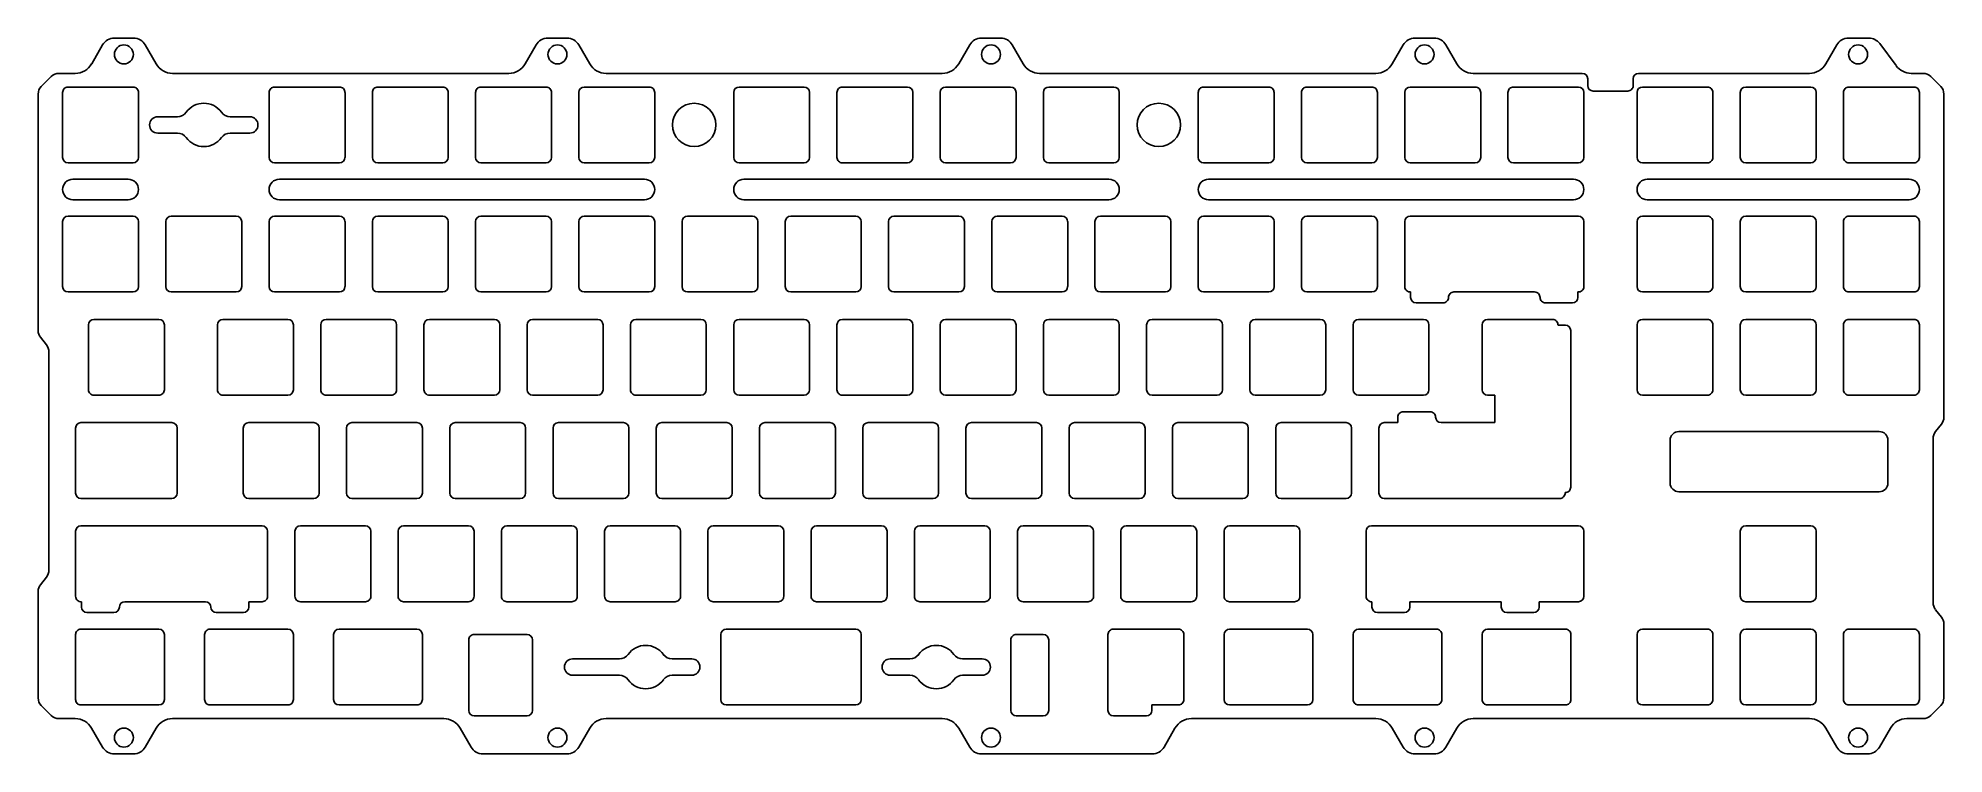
# Model space of a CAD drawing. Header units: millimetres. Extents: x -176 to 176, y -66 to 66.
import ezdxf

# ---------------------------------------------------------------- set-up
doc = ezdxf.new("R2010")
doc.units = ezdxf.units.MM
doc.layers.get('0').update_dxf_attribs({"linetype": 'CONTINUOUS'})

msp = doc.modelspace()

# ---------------------------------------------------------------- linework, layer by layer
for p, q in [((-163.93, 64.78), (-165.95, 61.28)), ((-158.23, 66.03), (-161.77, 66.03)), ((-154.05, 61.28), (-156.07, 64.78)), ((-83.93, 64.78), (-85.95, 61.28)), ((-78.23, 66.03), (-81.77, 66.03)), ((-74.05, 61.28), (-76.07, 64.78)), ((-3.93, 64.78), (-5.95, 61.28)), ((1.77, 66.03), (-1.77, 66.03)), ((5.95, 61.28), (3.93, 64.78)), ((76.07, 64.78), (74.05, 61.28)), ((81.77, 66.03), (78.23, 66.03)), ((85.95, 61.28), (83.93, 64.78)), ((156.07, 64.78), (154.05, 61.28)), ((161.99, 66.03), (158.23, 66.03)), ((167.01, 60.95), (164, 65.02)), ((-173.42, 58.95), (-175.25, 57.12)), ((-168.99, 59.53), (-172, 59.53)), ((-170.31, 57.01), (-158.31, 57.01)), ((-88.99, 59.53), (-151.02, 59.53)), ((-132.21, 57.01), (-120.21, 57.01)), ((-113.16, 57.01), (-101.16, 57.01)), ((-94.11, 57.01), (-82.11, 57.01)), ((-75.06, 57.01), (-63.06, 57.01)), ((-8.99, 59.53), (-71.02, 59.53)), ((-46.48, 57.01), (-34.48, 57.01)), ((-27.43, 57.01), (-15.43, 57.01)), ((-8.38, 57.01), (3.62, 57.01)), ((71.01, 59.53), (8.98, 59.53)), ((10.67, 57.01), (22.67, 57.01)), ((39.24, 57.01), (51.24, 57.01)), ((58.29, 57.01), (70.29, 57.01)), ((77.36, 57.01), (89.36, 57.01)), ((109.11, 59.53), (88.98, 59.53)), ((96.4, 57.01), (108.4, 57.01)), ((110.11, 57.26), (110.11, 58.53)), ((118.5, 58.53), (118.5, 57.26)), ((151.01, 59.53), (119.5, 59.53)), ((120.21, 57.01), (132.21, 57.01)), ((139.26, 57.01), (151.26, 57.01)), ((158.31, 57.01), (170.31, 57.01)), ((172, 59.53), (169.82, 59.53)), ((175.24, 57.12), (173.42, 58.95)), ((-175.83, 55.7), (-175.83, 12.02)), ((-171.31, 44.01), (-171.31, 56.01)), ((-157.31, 56.01), (-157.31, 44.01)), ((-133.21, 44.01), (-133.21, 56.01)), ((-119.2, 56.01), (-119.2, 44.01)), ((-114.16, 44.01), (-114.16, 56.01)), ((-100.15, 56.01), (-100.15, 44.01)), ((-95.11, 44.01), (-95.11, 56.01)), ((-81.1, 56.01), (-81.1, 44.01)), ((-76.05, 44.01), (-76.05, 56.01)), ((-62.05, 56.01), (-62.05, 44.01)), ((-47.48, 44.01), (-47.48, 56.01)), ((-33.48, 56.01), (-33.48, 44.01)), ((-28.43, 44.01), (-28.43, 56.01)), ((-14.43, 56.01), (-14.43, 44.01)), ((-9.38, 44.01), (-9.38, 56.01)), ((4.62, 56.01), (4.62, 44.01)), ((9.67, 44.01), (9.67, 56.01)), ((23.67, 56.01), (23.67, 44.01)), ((38.24, 44.01), (38.24, 56.01)), ((52.25, 56.01), (52.25, 44.01)), ((57.29, 44.01), (57.29, 56.01)), ((71.3, 56.01), (71.3, 44.01)), ((76.36, 44.01), (76.36, 56.01)), ((90.36, 56.01), (90.36, 44.01)), ((95.4, 44.01), (95.4, 56.01)), ((109.4, 56.01), (109.4, 44.01)), ((117.5, 56.26), (111.11, 56.26)), ((119.21, 44.01), (119.21, 56.01)), ((133.21, 56.01), (133.21, 44.01)), ((138.26, 44.01), (138.26, 56.01)), ((152.26, 56.01), (152.26, 44.01)), ((157.31, 44.01), (157.31, 56.01)), ((171.31, 56.01), (171.31, 44.01)), ((175.83, -3.98), (175.83, 55.7)), ((-153.76, 51.51), (-150.13, 51.51)), ((-140.38, 51.51), (-136.76, 51.51)), ((-150.13, 48.51), (-153.76, 48.51)), ((-136.76, 48.51), (-140.38, 48.51)), ((-158.31, 43.01), (-170.31, 43.01)), ((-120.21, 43.01), (-132.21, 43.01)), ((-101.16, 43.01), (-113.16, 43.01)), ((-82.11, 43.01), (-94.11, 43.01)), ((-63.06, 43.01), (-75.06, 43.01)), ((-34.48, 43.01), (-46.48, 43.01)), ((-15.43, 43.01), (-27.43, 43.01)), ((3.62, 43.01), (-8.38, 43.01)), ((22.67, 43.01), (10.67, 43.01)), ((51.24, 43.01), (39.24, 43.01)), ((70.29, 43.01), (58.29, 43.01)), ((89.36, 43.01), (77.36, 43.01)), ((108.4, 43.01), (96.4, 43.01)), ((132.21, 43.01), (120.21, 43.01)), ((151.26, 43.01), (139.26, 43.01)), ((170.31, 43.01), (158.31, 43.01)), ((-169.41, 40), (-159.21, 40)), ((-131.31, 40), (-63.95, 40)), ((-45.58, 40), (21.77, 40)), ((40.14, 40), (107.5, 40)), ((121.11, 40), (169.41, 40)), ((-159.21, 36.2), (-169.41, 36.2)), ((-63.95, 36.2), (-131.31, 36.2)), ((21.77, 36.2), (-45.58, 36.2)), ((107.5, 36.2), (40.14, 36.2)), ((169.41, 36.2), (121.11, 36.2)), ((-171.31, 20.19), (-171.31, 32.19)), ((-170.31, 33.19), (-158.31, 33.19)), ((-157.31, 32.19), (-157.31, 20.19)), ((-152.26, 20.19), (-152.26, 32.19)), ((-151.26, 33.19), (-139.26, 33.19)), ((-138.26, 32.19), (-138.26, 20.19)), ((-133.21, 20.19), (-133.21, 32.19)), ((-132.21, 33.19), (-120.21, 33.19)), ((-119.2, 32.19), (-119.2, 20.19)), ((-114.16, 20.19), (-114.16, 32.19)), ((-113.16, 33.19), (-101.16, 33.19)), ((-100.15, 32.19), (-100.15, 20.19)), ((-95.11, 20.19), (-95.11, 32.19)), ((-94.11, 33.19), (-82.11, 33.19)), ((-81.1, 32.19), (-81.1, 20.19)), ((-76.05, 20.19), (-76.05, 32.19)), ((-75.06, 33.19), (-63.06, 33.19)), ((-62.05, 32.19), (-62.05, 20.19)), ((-57.01, 20.19), (-57.01, 32.19)), ((-56.01, 33.19), (-44.01, 33.19)), ((-43, 32.19), (-43, 20.19)), ((-37.96, 20.19), (-37.96, 32.19)), ((-36.96, 33.19), (-24.96, 33.19)), ((-23.95, 32.19), (-23.95, 20.19)), ((-18.91, 20.19), (-18.91, 32.19)), ((-17.91, 33.19), (-5.91, 33.19)), ((-4.9, 32.19), (-4.9, 20.19)), ((0.14, 20.19), (0.14, 32.19)), ((1.14, 33.19), (13.14, 33.19)), ((14.15, 32.19), (14.15, 20.19)), ((19.19, 20.19), (19.19, 32.19)), ((20.19, 33.19), (32.19, 33.19)), ((33.2, 32.19), (33.2, 20.19)), ((38.24, 20.19), (38.24, 32.19)), ((39.24, 33.19), (51.24, 33.19)), ((52.25, 32.19), (52.25, 20.19)), ((57.29, 20.19), (57.29, 32.19)), ((58.29, 33.19), (70.29, 33.19)), ((71.3, 32.19), (71.3, 20.19)), ((76.34, 20.19), (76.34, 32.19)), ((77.34, 33.19), (108.39, 33.19)), ((109.4, 32.19), (109.4, 20.19)), ((119.21, 20.19), (119.21, 32.19)), ((120.21, 33.19), (132.21, 33.19)), ((133.21, 32.19), (133.21, 20.19)), ((138.26, 20.19), (138.26, 32.19)), ((139.26, 33.19), (151.26, 33.19)), ((152.26, 32.19), (152.26, 20.19)), ((157.31, 20.19), (157.31, 32.19)), ((158.31, 33.19), (170.31, 33.19)), ((171.31, 32.19), (171.31, 20.19)), ((-158.31, 19.19), (-170.31, 19.19)), ((-139.26, 19.19), (-151.26, 19.19)), ((-120.21, 19.19), (-132.21, 19.19)), ((-101.16, 19.19), (-113.16, 19.19)), ((-82.11, 19.19), (-94.11, 19.19)), ((-63.06, 19.19), (-75.06, 19.19)), ((-44.01, 19.19), (-56.01, 19.19)), ((-24.96, 19.19), (-36.96, 19.19)), ((-5.91, 19.19), (-17.91, 19.19)), ((13.14, 19.19), (1.14, 19.19)), ((32.19, 19.19), (20.19, 19.19)), ((51.24, 19.19), (39.24, 19.19)), ((70.29, 19.19), (58.29, 19.19)), ((77.43, 18.19), (77.43, 19.2)), ((100.31, 19.19), (85.43, 19.19)), ((108.31, 19.2), (108.31, 18.19)), ((132.21, 19.19), (120.21, 19.19)), ((151.26, 19.19), (139.26, 19.19)), ((170.31, 19.19), (158.31, 19.19)), ((-165.54, 14.14), (-153.54, 14.14)), ((-141.73, 14.14), (-129.73, 14.14)), ((-122.68, 14.14), (-110.68, 14.14)), ((-103.63, 14.14), (-91.63, 14.14)), ((-84.58, 14.14), (-72.58, 14.14)), ((-65.53, 14.14), (-53.53, 14.14)), ((-46.48, 14.14), (-34.48, 14.14)), ((-27.43, 14.14), (-15.43, 14.14)), ((-8.38, 14.14), (3.62, 14.14)), ((10.67, 14.14), (22.67, 14.14)), ((29.72, 14.14), (41.72, 14.14)), ((48.77, 14.14), (60.77, 14.14)), ((67.82, 14.14), (79.82, 14.14)), ((83.43, 17.19), (78.43, 17.19)), ((91.63, 14.14), (103.63, 14.14)), ((107.31, 17.19), (102.31, 17.19)), ((120.21, 14.14), (132.21, 14.14)), ((139.26, 14.14), (151.26, 14.14)), ((158.31, 14.14), (170.31, 14.14)), ((-175.42, 10.83), (-174.29, 9.43)), ((-166.54, 1.14), (-166.54, 13.14)), ((-152.54, 13.14), (-152.54, 1.14)), ((-142.73, 1.14), (-142.73, 13.14)), ((-128.73, 13.14), (-128.73, 1.14)), ((-123.68, 1.14), (-123.68, 13.14)), ((-109.68, 13.14), (-109.68, 1.14)), ((-104.63, 1.14), (-104.63, 13.14)), ((-90.63, 13.14), (-90.63, 1.14)), ((-85.58, 1.14), (-85.58, 13.14)), ((-71.58, 13.14), (-71.58, 1.14)), ((-66.53, 1.14), (-66.53, 13.14)), ((-52.53, 13.14), (-52.53, 1.14)), ((-47.48, 1.14), (-47.48, 13.14)), ((-33.48, 13.14), (-33.48, 1.14)), ((-28.43, 1.14), (-28.43, 13.14)), ((-14.43, 13.14), (-14.43, 1.14)), ((-9.38, 1.14), (-9.38, 13.14)), ((4.62, 13.14), (4.62, 1.14)), ((9.67, 1.14), (9.67, 13.14)), ((23.67, 13.14), (23.67, 1.14)), ((28.72, 1.14), (28.72, 13.14)), ((42.72, 13.14), (42.72, 1.14)), ((47.77, 1.14), (47.77, 13.14)), ((61.77, 13.14), (61.77, 1.14)), ((66.82, 1.14), (66.82, 13.14)), ((80.82, 13.14), (80.82, 1.14)), ((90.63, 1.14), (90.63, 13.14)), ((104.63, 13.06), (105.98, 13.06)), ((106.98, 12.06), (106.98, -16.82)), ((119.21, 1.14), (119.21, 13.14)), ((133.21, 13.14), (133.21, 1.14)), ((138.26, 1.14), (138.26, 13.14)), ((152.26, 13.14), (152.26, 1.14)), ((157.31, 1.14), (157.31, 13.14)), ((171.31, 13.14), (171.31, 1.14)), ((-173.83, 8.12), (-173.83, -32.11)), ((-153.54, 0.14), (-165.54, 0.14)), ((-129.73, 0.14), (-141.73, 0.14)), ((-110.68, 0.14), (-122.68, 0.14)), ((-91.63, 0.14), (-103.63, 0.14)), ((-72.58, 0.14), (-84.58, 0.14)), ((-53.53, 0.14), (-65.53, 0.14)), ((-34.48, 0.14), (-46.48, 0.14)), ((-15.43, 0.14), (-27.43, 0.14)), ((3.62, 0.14), (-8.38, 0.14)), ((22.67, 0.14), (10.67, 0.14)), ((41.72, 0.14), (29.72, 0.14)), ((60.77, 0.14), (48.77, 0.14)), ((79.82, 0.14), (67.82, 0.14)), ((92.98, 0.14), (91.63, 0.14)), ((92.98, -4.91), (92.98, 0.14)), ((132.21, 0.14), (120.21, 0.14)), ((151.26, 0.14), (139.26, 0.14)), ((170.31, 0.14), (158.31, 0.14)), ((76.05, -2.91), (81.05, -2.91)), ((-168.92, -17.91), (-168.92, -5.91)), ((-167.92, -4.91), (-151.16, -4.91)), ((-150.16, -5.91), (-150.16, -17.91)), ((-137.97, -17.91), (-137.97, -5.91)), ((-136.97, -4.91), (-124.97, -4.91)), ((-123.97, -5.91), (-123.97, -17.91)), ((-118.92, -17.91), (-118.92, -5.91)), ((-117.92, -4.91), (-105.92, -4.91)), ((-104.92, -5.91), (-104.92, -17.91)), ((-99.87, -17.91), (-99.87, -5.91)), ((-98.87, -4.91), (-86.87, -4.91)), ((-85.87, -5.91), (-85.87, -17.91)), ((-80.82, -17.91), (-80.82, -5.91)), ((-79.82, -4.91), (-67.82, -4.91)), ((-66.82, -5.91), (-66.82, -17.91)), ((-61.77, -17.91), (-61.77, -5.91)), ((-60.77, -4.91), (-48.77, -4.91)), ((-47.77, -5.91), (-47.77, -17.91)), ((-42.72, -17.91), (-42.72, -5.91)), ((-41.72, -4.91), (-29.72, -4.91)), ((-28.72, -5.91), (-28.72, -17.91)), ((-23.67, -17.91), (-23.67, -5.91)), ((-22.67, -4.91), (-10.67, -4.91)), ((-9.67, -5.91), (-9.67, -17.91)), ((-4.62, -17.91), (-4.62, -5.91)), ((-3.62, -4.91), (8.38, -4.91)), ((9.38, -5.91), (9.38, -17.91)), ((14.43, -17.91), (14.43, -5.91)), ((15.43, -4.91), (27.43, -4.91)), ((28.43, -5.91), (28.43, -17.91)), ((33.48, -17.91), (33.48, -5.91)), ((34.48, -4.91), (46.48, -4.91)), ((47.48, -5.91), (47.48, -17.91)), ((52.53, -17.91), (52.53, -5.91)), ((53.53, -4.91), (65.53, -4.91)), ((66.53, -5.91), (66.53, -17.91)), ((71.58, -17.91), (71.58, -5.91)), ((72.58, -4.91), (75.05, -4.91)), ((75.05, -4.91), (75.05, -3.91)), ((83.05, -4.91), (92.98, -4.91)), ((174.29, -6.57), (175.41, -5.17)), ((173.83, -38.11), (173.83, -7.88)), ((-151.16, -18.91), (-167.92, -18.91)), ((-124.97, -18.91), (-136.97, -18.91)), ((-105.92, -18.91), (-117.92, -18.91)), ((-86.87, -18.91), (-98.87, -18.91)), ((-67.82, -18.91), (-79.82, -18.91)), ((-48.77, -18.91), (-60.77, -18.91)), ((-29.72, -18.91), (-41.72, -18.91)), ((-10.67, -18.91), (-22.67, -18.91)), ((8.38, -18.91), (-3.62, -18.91)), ((27.43, -18.91), (15.43, -18.91)), ((46.48, -18.91), (34.48, -18.91)), ((65.53, -18.91), (53.53, -18.91)), ((104.93, -18.91), (72.58, -18.91)), ((-167.92, -23.96), (-134.49, -23.96)), ((-127.44, -23.96), (-115.44, -23.96)), ((-108.39, -23.96), (-96.39, -23.96)), ((-89.34, -23.96), (-77.34, -23.96)), ((-70.29, -23.96), (-58.29, -23.96)), ((-51.24, -23.96), (-39.24, -23.96)), ((-32.19, -23.96), (-20.19, -23.96)), ((-13.14, -23.96), (-1.14, -23.96)), ((5.91, -23.96), (17.91, -23.96)), ((24.96, -23.96), (36.96, -23.96)), ((44.01, -23.96), (56.01, -23.96)), ((70.2, -23.96), (77.29, -23.96)), ((77.29, -23.96), (94.16, -23.96)), ((94.16, -23.96), (108.39, -23.96)), ((139.26, -23.96), (151.26, -23.96)), ((-168.92, -36.96), (-168.92, -24.96)), ((-133.49, -24.96), (-133.49, -36.96)), ((-128.44, -36.96), (-128.44, -24.96)), ((-114.44, -24.96), (-114.44, -36.96)), ((-109.39, -36.96), (-109.39, -24.96)), ((-95.39, -24.96), (-95.39, -36.96)), ((-90.34, -36.96), (-90.34, -24.96)), ((-76.34, -24.96), (-76.34, -36.96)), ((-71.29, -36.96), (-71.29, -24.96)), ((-57.29, -24.96), (-57.29, -36.96)), ((-52.24, -36.96), (-52.24, -24.96)), ((-38.24, -24.96), (-38.24, -36.96)), ((-33.19, -36.96), (-33.19, -24.96)), ((-19.19, -24.96), (-19.19, -36.96)), ((-14.14, -36.96), (-14.14, -24.96)), ((-0.14, -24.96), (-0.14, -36.96)), ((4.91, -36.96), (4.91, -24.96)), ((18.91, -24.96), (18.91, -36.96)), ((23.96, -36.96), (23.96, -24.96)), ((37.96, -24.96), (37.96, -36.96)), ((43.01, -36.96), (43.01, -24.96)), ((57.01, -24.96), (57.01, -36.96)), ((69.2, -36.96), (69.2, -24.96)), ((109.4, -24.96), (109.4, -36.96)), ((138.26, -36.96), (138.26, -24.96)), ((152.26, -24.96), (152.26, -36.96)), ((-174.29, -33.43), (-175.42, -34.83)), ((-175.83, -36.02), (-175.83, -55.7)), ((-167.84, -38.96), (-167.84, -37.95)), ((-144.96, -37.96), (-159.84, -37.96)), ((-134.49, -37.96), (-136.96, -37.96)), ((-136.96, -37.96), (-136.96, -38.96)), ((-115.44, -37.96), (-127.44, -37.96)), ((-96.39, -37.96), (-108.39, -37.96)), ((-77.34, -37.96), (-89.34, -37.96)), ((-58.29, -37.96), (-70.29, -37.96)), ((-39.24, -37.96), (-51.24, -37.96)), ((-20.19, -37.96), (-32.19, -37.96)), ((-1.14, -37.96), (-13.14, -37.96)), ((17.91, -37.96), (5.91, -37.96)), ((36.96, -37.96), (24.96, -37.96)), ((56.01, -37.96), (44.01, -37.96)), ((70.29, -38.96), (70.29, -37.95)), ((94.16, -37.96), (77.29, -37.96)), ((77.29, -37.96), (77.29, -38.96)), ((94.16, -38.96), (94.16, -37.96)), ((108.39, -37.96), (101.16, -37.96)), ((101.16, -37.96), (101.16, -38.96)), ((151.26, -37.96), (139.26, -37.96)), ((-161.84, -39.96), (-166.84, -39.96)), ((-137.96, -39.96), (-142.96, -39.96)), ((76.29, -39.96), (71.29, -39.96)), ((100.16, -39.96), (95.16, -39.96)), ((175.42, -40.83), (174.29, -39.43)), ((175.83, -55.7), (175.83, -42.02)), ((-168.92, -56.01), (-168.92, -44.01)), ((-167.92, -43.01), (-153.54, -43.01)), ((-152.54, -44.01), (-152.54, -56.01)), ((-145.11, -56.01), (-145.11, -44.01)), ((-144.11, -43.01), (-129.73, -43.01)), ((-128.73, -44.01), (-128.73, -56.01)), ((-121.3, -56.01), (-121.3, -44.01)), ((-120.3, -43.01), (-105.92, -43.01)), ((-104.92, -44.01), (-104.92, -56.01)), ((-96.37, -58.01), (-96.37, -45.01)), ((-95.37, -44.01), (-85.6, -44.01)), ((-84.6, -45.01), (-84.6, -58.01)), ((-49.85, -56.01), (-49.85, -44.01)), ((-48.85, -43.01), (-24.96, -43.01)), ((-23.95, -44.01), (-23.95, -56.01)), ((3.65, -58.01), (3.65, -45.01)), ((4.65, -44.01), (9.65, -44.01)), ((10.65, -45.01), (10.65, -58.01)), ((21.58, -58.01), (21.58, -44.01)), ((22.58, -43.01), (34.58, -43.01)), ((35.58, -44.01), (35.58, -56.01)), ((43.01, -56.01), (43.01, -44.01)), ((44.01, -43.01), (58.39, -43.01)), ((59.39, -44.01), (59.39, -56.01)), ((66.82, -56.01), (66.82, -44.01)), ((67.82, -43.01), (82.2, -43.01)), ((83.2, -44.01), (83.2, -56.01)), ((90.63, -56.01), (90.63, -44.01)), ((91.63, -43.01), (106.01, -43.01)), ((107.01, -44.01), (107.01, -56.01)), ((119.21, -56.01), (119.21, -44.01)), ((120.21, -43.01), (132.21, -43.01)), ((133.21, -44.01), (133.21, -56.01)), ((138.26, -56.01), (138.26, -44.01)), ((139.26, -43.01), (151.26, -43.01)), ((152.26, -44.01), (152.26, -56.01)), ((157.31, -56.01), (157.31, -44.01)), ((158.31, -43.01), (170.31, -43.01)), ((171.31, -44.01), (171.31, -56.01)), ((-77.21, -48.51), (-68.58, -48.51)), ((-58.84, -48.51), (-55.21, -48.51)), ((-18.6, -48.51), (-14.97, -48.51)), ((-5.23, -48.51), (-1.6, -48.51)), ((-68.58, -51.51), (-77.21, -51.51)), ((-55.21, -51.51), (-58.84, -51.51)), ((-14.97, -51.51), (-18.6, -51.51)), ((-1.6, -51.51), (-5.23, -51.51)), ((-175.25, -57.12), (-173.42, -58.94)), ((-172, -59.53), (-168.99, -59.53)), ((-153.54, -57.01), (-167.92, -57.01)), ((-151.02, -59.53), (-100.99, -59.53)), ((-129.73, -57.01), (-144.11, -57.01)), ((-105.92, -57.01), (-120.3, -57.01)), ((-85.6, -59.01), (-95.37, -59.01)), ((-71.02, -59.53), (-8.99, -59.53)), ((-24.96, -57.01), (-48.85, -57.01)), ((9.65, -59.01), (4.65, -59.01)), ((28.7, -59.01), (22.58, -59.01)), ((34.58, -57.01), (29.7, -57.01)), ((29.7, -57.01), (29.7, -58.01)), ((36.99, -59.53), (71.02, -59.53)), ((58.39, -57.01), (44.01, -57.01)), ((82.2, -57.01), (67.82, -57.01)), ((88.99, -59.53), (151.02, -59.53)), ((106.01, -57.01), (91.63, -57.01)), ((132.21, -57.01), (120.21, -57.01)), ((151.26, -57.01), (139.26, -57.01)), ((170.31, -57.01), (158.31, -57.01)), ((168.99, -59.53), (172, -59.53)), ((173.42, -58.95), (175.25, -57.12)), ((-165.96, -61.28), (-163.93, -64.78)), ((-156.07, -64.78), (-154.05, -61.28)), ((-97.96, -61.28), (-95.93, -64.78)), ((-76.07, -64.78), (-74.05, -61.28)), ((-5.96, -61.28), (-3.93, -64.78)), ((31.93, -64.78), (33.95, -61.28)), ((74.05, -61.28), (76.07, -64.78)), ((83.93, -64.78), (85.96, -61.28)), ((154.05, -61.28), (156.07, -64.78)), ((163.93, -64.78), (165.96, -61.28)), ((-161.77, -66.03), (-158.23, -66.03)), ((-93.77, -66.03), (-78.23, -66.03)), ((-1.77, -66.03), (29.77, -66.03)), ((78.23, -66.03), (81.77, -66.03)), ((158.23, -66.03), (161.77, -66.03))]:
    msp.add_line(p, q)
msp.add_lwpolyline([(125.32, -8.15, -0.414214), (126.92, -6.55), (163.91, -6.55, -0.414214), (165.51, -8.15), (165.51, -16.06, -0.414214), (163.91, -17.66), (126.92, -17.66, -0.414214), (125.32, -16.06)], format="xyb", close=True)
for centre, radius in [((-160, 63.03), 1.75), ((-80, 63.03), 1.75), ((0, 63.03), 1.75), ((80, 63.03), 1.75), ((160, 63.03), 1.75), ((-54.77, 50.01), 4), ((30.96, 50.01), 4), ((-160, -63.03), 1.75), ((-80, -63.03), 1.75), ((0, -63.03), 1.75), ((80, -63.03), 1.75), ((160, -63.03), 1.75)]:
    msp.add_circle(centre, radius)
for centre, radius, start, end in [((-161.77, 63.53), 2.5, 90, 150.0008), ((-158.23, 63.53), 2.5, 29.9993, 90), ((-81.77, 63.53), 2.5, 90.0028, 150.0008), ((-78.23, 63.53), 2.5, 29.9992, 90), ((-1.77, 63.53), 2.5, 89.9998, 150.0007), ((1.77, 63.53), 2.5, 29.9992, 90), ((78.23, 63.53), 2.5, 90, 150.0008), ((81.77, 63.53), 2.5, 29.9993, 90), ((158.23, 63.53), 2.5, 90, 150.0008), ((161.99, 63.53), 2.5, 36.4938, 90.0015), ((-168.99, 63.03), 3.5, 269.9992, 329.9998), ((-151.02, 63.03), 3.5, 210.0001, 270.0008), ((-88.99, 63.03), 3.5, 270.0011, 329.9999), ((-71.02, 63.03), 3.5, 210.0001, 269.9989), ((-8.99, 63.03), 3.5, 269.9992, 329.9999), ((8.98, 63.03), 3.5, 210.0001, 270.0008), ((71.01, 63.03), 3.5, 269.9992, 329.9999), ((88.98, 63.03), 3.5, 210.0001, 270.0008), ((151.01, 63.03), 3.5, 270.0012, 329.9999), ((169.82, 63.03), 3.5, 216.4929, 269.997), ((-173.83, 55.7), 2, 134.9997, 179.9992), ((-172, 57.53), 2, 90.0012, 135.0003), ((-170.31, 56.01), 1, 89.9973, 180.0009), ((-158.31, 56.01), 1, -0.0027, 90.0027), ((-132.21, 56.01), 1, 89.9973, 180.0009), ((-120.21, 56.01), 1, -0.0027, 90.0027), ((-113.16, 56.01), 1, 89.9973, 180.0009), ((-101.16, 56.01), 1, -0.0027, 90.0027), ((-94.11, 56.01), 1, 89.9973, 180.0009), ((-82.11, 56.01), 1, -0.0027, 90.0027), ((-75.06, 56.01), 1, 90.0042, 180.0009), ((-63.06, 56.01), 1, -0.0027, 90.0027), ((-46.48, 56.01), 1, 90.0042, 180.0009), ((-34.48, 56.01), 1, -0.0027, 89.9958), ((-27.43, 56.01), 1, 89.9973, 180.0009), ((-15.43, 56.01), 1, -0.0027, 89.9959), ((-8.38, 56.01), 1, 90.0042, 180.0009), ((3.62, 56.01), 1, -0.0027, 89.9958), ((10.67, 56.01), 1, 90.0041, 180.0009), ((22.67, 56.01), 1, -0.0027, 89.9958), ((39.24, 56.01), 1, 89.9973, 180.0009), ((51.24, 56.01), 1, -0.0027, 90.0027), ((58.29, 56.01), 1, 89.9973, 180.0009), ((70.29, 56.01), 1, -0.0027, 90.0027), ((77.36, 56.01), 1, 90.0042, 180.0006), ((89.36, 56.01), 1, -0.0027, 90.0027), ((96.4, 56.01), 1, 89.9974, 180.0006), ((108.4, 56.01), 1, -0.0028, 89.9959), ((109.11, 58.53), 1, -0.0027, 89.9958), ((111.11, 57.26), 1, 180.0028, 270.0027), ((117.5, 57.26), 1, 269.9905, 359.9958), ((119.5, 58.53), 1, 90.0041, 180.0009), ((120.21, 56.01), 1, 90.0042, 180.0005), ((132.21, 56.01), 1, -0.0027, 90.0095), ((139.26, 56.01), 1, 90.0042, 180.0005), ((151.26, 56.01), 1, -0.0031, 89.9961), ((158.31, 56.01), 1, 89.9905, 180.0009), ((170.31, 56.01), 1, -0.0027, 90.0095), ((172, 57.53), 2, 44.9997, 90.0022), ((173.83, 55.7), 2, 0.0012, 45.0003), ((-145.26, 50.01), 4, 35.6853, 144.3147), ((-153.76, 50.01), 1.5, 90, 270), ((-150.13, 53.51), 2, 270.0005, 324.3135), ((-140.38, 53.51), 2, 215.6865, 270.0018), ((-136.76, 50.01), 1.5, -90, 90), ((-150.13, 46.51), 2, 35.6849, 89.9985), ((-145.26, 50.01), 4, 215.6853, 324.3147), ((-140.38, 46.51), 2, 89.9992, 144.3151), ((-170.31, 44.01), 1, 180.0028, 270.0027), ((-158.31, 44.01), 1, 269.9973, 359.9958), ((-132.21, 44.01), 1, 180.0028, 270.0027), ((-120.21, 44.01), 1, 269.9973, 359.9958), ((-113.16, 44.01), 1, 180.0028, 270.0027), ((-101.16, 44.01), 1, 269.9973, 359.9958), ((-94.11, 44.01), 1, 180.0028, 270.0027), ((-82.11, 44.01), 1, 269.9973, 359.9958), ((-75.06, 44.01), 1, 180.0028, 269.9958), ((-63.06, 44.01), 1, 269.9973, 359.9958), ((-46.48, 44.01), 1, 180.0028, 269.9958), ((-34.48, 44.01), 1, 270.0042, 359.9958), ((-27.43, 44.01), 1, 180.0026, 270.0027), ((-15.43, 44.01), 1, 270.0042, 359.9958), ((-8.38, 44.01), 1, 180.0028, 269.9958), ((3.62, 44.01), 1, 270.0042, 359.9958), ((10.67, 44.01), 1, 180.0028, 269.9958), ((22.67, 44.01), 1, 270.0042, 359.9958), ((39.24, 44.01), 1, 180.0028, 270.0027), ((51.24, 44.01), 1, 269.9973, 359.9958), ((58.29, 44.01), 1, 180.0028, 270.0027), ((70.29, 44.01), 1, 269.9973, 359.9958), ((77.36, 44.01), 1, 180.0028, 269.9958), ((89.36, 44.01), 1, 269.9973, 359.9958), ((96.4, 44.01), 1, 180.0028, 270.0027), ((108.4, 44.01), 1, 270.0042, 359.9958), ((120.21, 44.01), 1, 180.0028, 269.9958), ((132.21, 44.01), 1, 269.9905, 359.9958), ((139.26, 44.01), 1, 180.0028, 269.9958), ((151.26, 44.01), 1, 270.0042, 359.996), ((158.31, 44.01), 1, 180.0028, 270.0095), ((170.31, 44.01), 1, 269.9905, 359.9958), ((-169.41, 38.1), 1.9, 90, 270), ((-159.21, 38.1), 1.9, -90, 90), ((-131.31, 38.1), 1.9, 90, 270), ((-63.95, 38.1), 1.9, -90, 90), ((-45.58, 38.1), 1.9, 90, 270), ((21.77, 38.1), 1.9, -90, 90), ((40.14, 38.1), 1.9, 90, 270), ((107.5, 38.1), 1.9, -90, 90), ((121.11, 38.1), 1.9, 90, 270), ((169.41, 38.1), 1.9, -90, 90), ((-170.31, 32.19), 1, 89.9973, 179.9972), ((-158.31, 32.19), 1, 0.0042, 90.0027), ((-151.26, 32.19), 1, 89.9973, 179.9972), ((-139.26, 32.19), 1, 0.0042, 90.0027), ((-132.21, 32.19), 1, 89.9973, 179.9972), ((-120.21, 32.19), 1, 0.0042, 90.0027), ((-113.16, 32.19), 1, 89.9973, 179.9972), ((-101.16, 32.19), 1, 0.0042, 90.0027), ((-94.11, 32.19), 1, 89.9973, 179.9972), ((-82.11, 32.19), 1, 0.0042, 90.0027), ((-75.06, 32.19), 1, 90.0041, 179.9972), ((-63.06, 32.19), 1, 0.0041, 90.0027), ((-56.01, 32.19), 1, 89.9973, 179.9972), ((-44.01, 32.19), 1, 0.0042, 90.0027), ((-36.96, 32.19), 1, 89.9973, 179.9972), ((-24.96, 32.19), 1, 0.0042, 90.0027), ((-17.91, 32.19), 1, 89.9973, 179.9972), ((-5.91, 32.19), 1, 0.0042, 90.0027), ((1.14, 32.19), 1, 89.9973, 179.9972), ((13.14, 32.19), 1, 0.0042, 90.0027), ((20.19, 32.19), 1, 89.9973, 179.9972), ((32.19, 32.19), 1, 0.0042, 90.0027), ((39.24, 32.19), 1, 89.9973, 179.9972), ((51.24, 32.19), 1, 0.0042, 90.0027), ((58.29, 32.19), 1, 89.9973, 179.9972), ((70.29, 32.19), 1, 0.0042, 90.0027), ((77.34, 32.19), 1, 89.9973, 179.9972), ((108.39, 32.19), 1, 0.0042, 90.0027), ((120.21, 32.19), 1, 90.0042, 179.9972), ((132.21, 32.19), 1, 0.0042, 90.0095), ((139.26, 32.19), 1, 90.0041, 179.9972), ((151.26, 32.19), 1, 0.0042, 89.9958), ((158.31, 32.19), 1, 89.9904, 179.9971), ((170.31, 32.19), 1, 0.0042, 90.0095), ((-170.31, 20.19), 1, 180.0028, 270.0027), ((-158.31, 20.19), 1, 269.9973, 359.9958), ((-151.26, 20.19), 1, 180.0028, 270.0027), ((-139.26, 20.19), 1, 269.9973, 359.9958), ((-132.21, 20.19), 1, 180.0028, 270.0027), ((-120.21, 20.19), 1, 269.9973, 359.9958), ((-113.16, 20.19), 1, 180.0028, 270.0027), ((-101.16, 20.19), 1, 269.9973, 359.9958), ((-94.11, 20.19), 1, 180.0028, 270.0027), ((-82.11, 20.19), 1, 269.9973, 359.9958), ((-75.06, 20.19), 1, 180.0028, 269.9958), ((-63.06, 20.19), 1, 269.9973, 359.9958), ((-56.01, 20.19), 1, 180.0028, 270.0027), ((-44.01, 20.19), 1, 269.9973, 359.9958), ((-36.96, 20.19), 1, 180.0028, 270.0027), ((-24.96, 20.19), 1, 269.9973, 359.9958), ((-17.91, 20.19), 1, 180.0028, 270.0027), ((-5.91, 20.19), 1, 269.9973, 359.9958), ((1.14, 20.19), 1, 180.0028, 270.0027), ((13.14, 20.19), 1, 269.9973, 359.9958), ((20.19, 20.19), 1, 180.0028, 270.0027), ((32.19, 20.19), 1, 269.9973, 359.9958), ((39.24, 20.19), 1, 180.0028, 270.0027), ((51.24, 20.19), 1, 269.9973, 359.9958), ((58.29, 20.19), 1, 180.0028, 270.0027), ((70.29, 20.19), 1, 269.9973, 359.9958), ((77.34, 20.19), 1, 180.0028, 274.995), ((78.43, 18.19), 1, 180.0028, 269.9958), ((83.43, 18.19), 1, 269.9971, 359.9993), ((85.43, 18.19), 1, 89.9976, 179.9993), ((100.31, 18.19), 1, -0.0003, 90.0026), ((102.31, 18.19), 1, 180.0018, 270.0028), ((107.31, 18.19), 1, 270.0042, 359.9958), ((108.39, 20.19), 1, 265.005, 359.9958), ((120.21, 20.19), 1, 180.0028, 269.9958), ((132.21, 20.19), 1, 269.9905, 359.9958), ((139.26, 20.19), 1, 180.0028, 269.9958), ((151.26, 20.19), 1, 270.0042, 359.9958), ((158.31, 20.19), 1, 180.0028, 270.0095), ((170.31, 20.19), 1, 269.9905, 359.9958), ((-165.54, 13.14), 1, 89.9973, 179.9972), ((-153.54, 13.14), 1, 0.0042, 90.0027), ((-141.73, 13.14), 1, 89.9973, 179.9972), ((-129.73, 13.14), 1, 0.0042, 89.9958), ((-122.68, 13.14), 1, 89.9973, 179.9972), ((-110.68, 13.14), 1, 0.0042, 90.0027), ((-103.63, 13.14), 1, 89.9973, 179.9972), ((-91.63, 13.14), 1, 0.0042, 89.9959), ((-84.58, 13.14), 1, 90.0042, 179.9972), ((-72.58, 13.14), 1, 0.0042, 89.9958), ((-65.53, 13.14), 1, 89.9973, 179.9972), ((-53.53, 13.14), 1, 0.0042, 89.9958), ((-46.48, 13.14), 1, 90.0042, 179.9972), ((-34.48, 13.14), 1, 0.0042, 89.9958), ((-27.43, 13.14), 1, 89.9973, 179.9972), ((-15.43, 13.14), 1, 0.0042, 89.9958), ((-8.38, 13.14), 1, 90.0042, 179.9972), ((3.62, 13.14), 1, 0.0042, 89.9958), ((10.67, 13.14), 1, 90.0042, 179.9972), ((22.67, 13.14), 1, 0.0042, 89.9958), ((29.72, 13.14), 1, 90.0042, 179.9972), ((41.72, 13.14), 1, 0.0042, 89.9958), ((48.77, 13.14), 1, 90.0042, 179.9972), ((60.77, 13.14), 1, 0.0042, 89.9958), ((67.82, 13.14), 1, 90.0042, 179.9972), ((79.82, 13.14), 1, 0.0042, 89.9958), ((91.63, 13.14), 1, 90.0042, 179.9972), ((103.63, 13.14), 1, -4.9882, 89.9959), ((120.21, 13.14), 1, 90.0042, 179.9972), ((132.21, 13.14), 1, 0.0042, 90.0095), ((139.26, 13.14), 1, 90.0042, 179.9972), ((151.26, 13.14), 1, 0.0042, 89.9958), ((158.31, 13.14), 1, 89.9905, 179.9972), ((170.31, 13.14), 1, 0.0042, 90.0095), ((-173.93, 12.02), 1.9, 180.004, 218.6622), ((105.98, 12.06), 1, -0.0027, 89.9958), ((-175.93, 8.12), 2.1, 0.0013, 38.6586), ((-165.54, 1.14), 1, 179.9991, 270.0027), ((-153.54, 1.14), 1, -90.0027, 0.0027), ((-141.73, 1.14), 1, 179.9991, 270.0027), ((-129.73, 1.14), 1, -89.9958, 0.0027), ((-122.68, 1.14), 1, 179.9991, 270.0027), ((-110.68, 1.14), 1, -90.0027, 0.0027), ((-103.63, 1.14), 1, 179.9991, 270.0027), ((-91.63, 1.14), 1, -89.9959, 0.0027), ((-84.58, 1.14), 1, 179.9991, 269.9958), ((-72.58, 1.14), 1, -89.9958, 0.0027), ((-65.53, 1.14), 1, 179.9991, 270.0027), ((-53.53, 1.14), 1, -89.9958, 0.0027), ((-46.48, 1.14), 1, 179.9991, 269.9958), ((-34.48, 1.14), 1, -89.9958, 0.0027), ((-27.43, 1.14), 1, 179.999, 270.0027), ((-15.43, 1.14), 1, -89.9958, 0.0027), ((-8.38, 1.14), 1, 179.9991, 269.9958), ((3.62, 1.14), 1, -89.9958, 0.0027), ((10.67, 1.14), 1, 179.9991, 269.9959), ((22.67, 1.14), 1, -89.9958, 0.0027), ((29.72, 1.14), 1, 179.9991, 269.9958), ((41.72, 1.14), 1, -89.9958, 0.0027), ((48.77, 1.14), 1, 179.9991, 269.9958), ((60.77, 1.14), 1, -89.9958, 0.0027), ((67.82, 1.14), 1, 179.9991, 269.9958), ((79.82, 1.14), 1, -89.9958, 0.0027), ((91.63, 1.14), 1, 179.9991, 269.9958), ((120.21, 1.14), 1, 179.9991, 269.9958), ((132.21, 1.14), 1, -90.0095, 0.0027), ((139.26, 1.14), 1, 179.9991, 269.9958), ((151.26, 1.14), 1, -89.9958, 0.0027), ((158.31, 1.14), 1, 179.9991, 270.0095), ((170.31, 1.14), 1, -90.0095, 0.0027), ((76.05, -3.91), 1, 89.9973, 180.0009), ((81.05, -3.91), 1, -0.0043, 90), ((-167.92, -5.91), 1, 89.9973, 179.9972), ((-151.16, -5.91), 1, 0.0042, 89.9958), ((-136.97, -5.91), 1, 90.0042, 179.9972), ((-124.97, -5.91), 1, 0.0042, 89.9958), ((-117.92, -5.91), 1, 90.0042, 179.9972), ((-105.92, -5.91), 1, 0.0042, 89.9959), ((-98.87, -5.91), 1, 90.0042, 179.9972), ((-86.87, -5.91), 1, 0.0042, 89.9958), ((-79.82, -5.91), 1, 90.0042, 179.9972), ((-67.82, -5.91), 1, 0.0042, 89.9958), ((-60.77, -5.91), 1, 90.0042, 179.9972), ((-48.77, -5.91), 1, 0.0042, 90.0027), ((-41.72, -5.91), 1, 90.0042, 179.9972), ((-29.72, -5.91), 1, 0.0042, 89.9958), ((-22.67, -5.91), 1, 90.0042, 179.9972), ((-10.67, -5.91), 1, 0.0042, 90.0027), ((-3.62, -5.91), 1, 90.0041, 179.9972), ((8.38, -5.91), 1, 0.0042, 89.9958), ((15.43, -5.91), 1, 90.0042, 179.9972), ((27.43, -5.91), 1, 0.0041, 90.0027), ((34.48, -5.91), 1, 89.9973, 179.9972), ((46.48, -5.91), 1, 0.0042, 90.0027), ((53.53, -5.91), 1, 90.0042, 179.9972), ((65.53, -5.91), 1, 0.0042, 90.0027), ((72.58, -5.91), 1, 90.0041, 179.9972), ((83.05, -3.91), 1, 179.9989, 269.9985), ((175.93, -7.88), 2.1, 141.4456, 180.0276), ((173.93, -3.98), 1.9, -38.6564, 0.0041), ((105.98, -16.82), 1, -93.3929, 0.0027), ((-167.92, -17.91), 1, 180.0028, 270.0027), ((-151.16, -17.91), 1, 270.0042, 359.9958), ((-136.97, -17.91), 1, 180.0028, 269.9958), ((-124.97, -17.91), 1, 270.0042, 359.9958), ((-117.92, -17.91), 1, 180.0028, 269.9958), ((-105.92, -17.91), 1, 270.0042, 359.9958), ((-98.87, -17.91), 1, 180.0028, 269.9958), ((-86.87, -17.91), 1, 270.0042, 359.9958), ((-79.82, -17.91), 1, 180.0028, 269.9958), ((-67.82, -17.91), 1, 270.0042, 359.9958), ((-60.77, -17.91), 1, 180.0028, 269.9958), ((-48.77, -17.91), 1, 269.9973, 359.9958), ((-41.72, -17.91), 1, 180.0028, 269.9958), ((-29.72, -17.91), 1, 270.0042, 359.9958), ((-22.67, -17.91), 1, 180.0028, 269.9958), ((-10.67, -17.91), 1, 269.9973, 359.9958), ((-3.62, -17.91), 1, 180.0028, 269.9959), ((8.38, -17.91), 1, 270.0042, 359.9958), ((15.43, -17.91), 1, 180.0028, 269.9958), ((27.43, -17.91), 1, 269.9973, 359.9958), ((34.48, -17.91), 1, 180.0028, 270.0027), ((46.48, -17.91), 1, 269.9973, 359.9958), ((53.53, -17.91), 1, 180.0028, 269.9958), ((65.53, -17.91), 1, 269.9973, 359.9958), ((72.58, -17.91), 1, 180.0028, 269.9959), ((104.93, -17.91), 1, -90.0027, 5.089), ((-167.92, -24.96), 1, 89.9973, 179.9972), ((-134.49, -24.96), 1, 0.0042, 90.0027), ((-127.44, -24.96), 1, 89.9973, 179.9972), ((-115.44, -24.96), 1, 0.0042, 90.0027), ((-108.39, -24.96), 1, 89.9973, 179.9972), ((-96.39, -24.96), 1, 0.0042, 90.0027), ((-89.34, -24.96), 1, 89.9973, 179.9972), ((-77.34, -24.96), 1, 0.0042, 90.0027), ((-70.29, -24.96), 1, 89.9973, 179.9972), ((-58.29, -24.96), 1, 0.0042, 90.0027), ((-51.24, -24.96), 1, 89.9973, 179.9972), ((-39.24, -24.96), 1, 0.0042, 90.0027), ((-32.19, -24.96), 1, 89.9973, 179.9972), ((-20.19, -24.96), 1, 0.0042, 90.0027), ((-13.14, -24.96), 1, 89.9973, 179.9972), ((-1.14, -24.96), 1, 0.0042, 90.0027), ((5.91, -24.96), 1, 89.9973, 179.9972), ((17.91, -24.96), 1, 0.0042, 90.0027), ((24.96, -24.96), 1, 89.9973, 179.9972), ((36.96, -24.96), 1, 0.0042, 90.0027), ((44.01, -24.96), 1, 89.9973, 179.9972), ((56.01, -24.96), 1, 0.0042, 90.0027), ((70.2, -24.96), 1, 90.0042, 180.0009), ((108.39, -24.96), 1, -0.0027, 89.9958), ((139.26, -24.96), 1, 90.0042, 179.9972), ((151.26, -24.96), 1, 0.0042, 89.9958), ((-173.93, -36.02), 1.9, 141.3378, 179.9973), ((-175.93, -32.11), 2.1, 321.3414, 359.9987), ((-167.92, -36.96), 1, 179.9989, 274.9196), ((-159.84, -38.96), 1, 90.0019, 180.0004), ((-144.96, -38.96), 1, 0.0007, 89.9996), ((-134.49, -36.96), 1, -90.0027, 0.0026), ((-127.44, -36.96), 1, 179.9991, 270.0027), ((-115.44, -36.96), 1, -90.0027, 0.0026), ((-108.39, -36.96), 1, 179.9991, 270.0027), ((-96.39, -36.96), 1, -90.0027, 0.0026), ((-89.34, -36.96), 1, 179.9991, 270.0027), ((-77.34, -36.96), 1, -90.0027, 0.0026), ((-70.29, -36.96), 1, 179.9991, 270.0027), ((-58.29, -36.96), 1, -90.0027, 0.0026), ((-51.24, -36.96), 1, 179.9991, 270.0027), ((-39.24, -36.96), 1, -90.0027, 0.0026), ((-32.19, -36.96), 1, 179.9991, 270.0027), ((-20.19, -36.96), 1, -90.0027, 0.0026), ((-13.14, -36.96), 1, 179.9991, 270.0027), ((-1.14, -36.96), 1, -90.0027, 0.0027), ((5.91, -36.96), 1, 179.9991, 270.0027), ((17.91, -36.96), 1, -90.0027, 0.0027), ((24.96, -36.96), 1, 179.9991, 270.0027), ((36.96, -36.96), 1, -90.0027, 0.0027), ((44.01, -36.96), 1, 179.9991, 270.0027), ((56.01, -36.96), 1, -90.0027, 0.0027), ((70.2, -36.96), 1, 179.9991, 274.995), ((108.39, -36.96), 1, -89.9958, 0.0027), ((139.26, -36.96), 1, 179.9991, 269.9958), ((151.26, -36.96), 1, -89.9958, 0.0027), ((175.93, -38.11), 2.1, 179.9993, 218.6586), ((-166.84, -38.96), 1, 180.0028, 270.0027), ((-161.84, -38.96), 1, 269.9995, 359.9982), ((-142.96, -38.96), 1, 180.0013, 269.9984), ((-137.96, -38.96), 1, 269.9973, 359.9958), ((71.29, -38.96), 1, 180.0028, 269.9959), ((76.29, -38.96), 1, 269.9973, 359.9958), ((95.16, -38.96), 1, 180.0028, 270.0027), ((100.16, -38.96), 1, 270.0042, 359.9958), ((173.93, -42.02), 1.9, 0.0049, 38.6679), ((-167.92, -44.01), 1, 89.9973, 180.0009), ((-153.54, -44.01), 1, 0.0042, 89.9958), ((-144.11, -44.01), 1, 89.9974, 180.001), ((-129.73, -44.01), 1, 0.0042, 90.0027), ((-120.3, -44.01), 1, 90.0042, 180.0009), ((-105.92, -44.01), 1, 0.0042, 90.0027), ((-95.37, -45.01), 1, 89.9973, 180.0009), ((-85.6, -45.01), 1, -0.0027, 89.9958), ((-48.85, -44.01), 1, 90.0042, 180.0009), ((-24.96, -44.01), 1, -0.0027, 89.9958), ((4.65, -45.01), 1, 89.9973, 180.0008), ((9.65, -45.01), 1, -0.0027, 89.9958), ((22.58, -44.01), 1, 89.9973, 180.0009), ((34.58, -44.01), 1, -0.0027, 90.0027), ((44.01, -44.01), 1, 90.0042, 179.9972), ((58.39, -44.01), 1, -0.0027, 89.9958), ((67.82, -44.01), 1, 89.9973, 179.9972), ((82.2, -44.01), 1, -0.0027, 90.0027), ((91.63, -44.01), 1, 89.9973, 179.9972), ((106.01, -44.01), 1, -0.0027, 90.0027), ((120.21, -44.01), 1, 90.0042, 180.0009), ((132.21, -44.01), 1, -0.0027, 90.0095), ((139.26, -44.01), 1, 90.0046, 180.0008), ((151.26, -44.01), 1, -0.0027, 89.9958), ((158.31, -44.01), 1, 89.9905, 180.001), ((170.31, -44.01), 1, -0.0027, 90.0095), ((-77.21, -50.01), 1.5, 90, 270), ((-68.58, -46.51), 2, 270.0017, 324.3151), ((-63.71, -50.01), 4, 35.6853, 144.3147), ((-58.84, -46.51), 2, 215.6849, 270.0011), ((-55.21, -50.01), 1.5, -90, 90), ((-18.6, -50.01), 1.5, 90, 270), ((-14.97, -46.51), 2, 269.9988, 324.3151), ((-10.1, -50.01), 4, 35.6853, 144.3147), ((-5.23, -46.51), 2, 215.6849, 269.9981), ((-1.6, -50.01), 1.5, -90, 90), ((-68.58, -53.51), 2, 35.6865, 89.9992), ((-63.71, -50.01), 4, 215.6853, 324.3147), ((-58.84, -53.51), 2, 89.998, 144.3135), ((-14.97, -53.51), 2, 35.6865, 90.0022), ((-10.1, -50.01), 4, 215.6853, 324.3147), ((-5.23, -53.51), 2, 90.0009, 144.3135), ((-173.83, -55.7), 2, 179.9993, 225.0003), ((-167.92, -56.01), 1, 179.9991, 270.0027), ((-153.54, -56.01), 1, -89.9958, 0.0027), ((-144.11, -56.01), 1, 179.9991, 270.0027), ((-129.73, -56.01), 1, -90.0027, 0.0027), ((-120.3, -56.01), 1, 179.9991, 269.9958), ((-105.92, -56.01), 1, -90.0027, 0.0027), ((-48.85, -56.01), 1, 179.9991, 269.9958), ((-24.96, -56.01), 1, -89.9958, 0.0027), ((34.58, -56.01), 1, -90.0024, 0.0024), ((44.01, -56.01), 1, 179.9991, 269.9958), ((58.39, -56.01), 1, -89.9958, 0.0027), ((67.82, -56.01), 1, 179.9991, 270.0027), ((82.2, -56.01), 1, -90.0027, 0.0027), ((91.63, -56.01), 1, 179.9991, 270.0027), ((106.01, -56.01), 1, -90.0027, 0.0027), ((120.21, -56.01), 1, 179.9991, 269.9958), ((132.21, -56.01), 1, -90.0095, 0.0027), ((139.26, -56.01), 1, 179.9991, 269.9958), ((151.26, -56.01), 1, -89.9956, 0.0024), ((158.31, -56.01), 1, 179.9991, 270.0095), ((170.31, -56.01), 1, -90.0095, 0.0027), ((173.83, -55.7), 2, 314.9997, 359.9988), ((-172, -57.53), 2, 224.9997, 269.9988), ((-168.99, -63.03), 3.5, 30.0001, 89.9989), ((-151.02, -63.03), 3.5, 90.0011, 149.9999), ((-100.99, -63.03), 3.5, 30.0001, 90.0008), ((-95.37, -58.01), 1, 180.0028, 270.0027), ((-85.6, -58.01), 1, 270.0042, 359.9957), ((-71.02, -63.03), 3.5, 89.9992, 149.9999), ((-8.99, -63.03), 3.5, 30.0001, 90.0008), ((4.65, -58.01), 1, 180.0028, 270.0027), ((9.65, -58.01), 1, 270.0042, 359.9958), ((22.58, -58.01), 1, 180.0028, 270.0027), ((28.7, -58.01), 1, 270.0042, 359.9958), ((36.98, -63.03), 3.5, 89.9582, 149.9999), ((71.02, -63.03), 3.5, 30.0001, 90.0008), ((88.99, -63.03), 3.5, 89.9993, 149.9998), ((151.02, -63.03), 3.5, 30.0001, 90.0028), ((168.99, -63.03), 3.5, 90.0011, 149.9999), ((172, -57.53), 2, 269.9978, 315.0003), ((-161.77, -63.53), 2.5, 210.0024, 270.0016), ((-158.23, -63.53), 2.5, 269.9984, 329.9976), ((-93.77, -63.53), 2.5, 210.0024, 270.0016), ((-78.23, -63.53), 2.5, 269.9984, 329.9976), ((-1.77, -63.53), 2.5, 210.0024, 270.0016), ((29.77, -63.53), 2.5, 269.9984, 329.9976), ((78.23, -63.53), 2.5, 210.0024, 270.0016), ((81.77, -63.53), 2.5, 269.9984, 329.9976), ((158.23, -63.53), 2.5, 210.0025, 270.0016), ((161.77, -63.53), 2.5, 269.9984, 329.9976)]:
    msp.add_arc(centre, radius, start, end)

doc.saveas('drawing.dxf')
